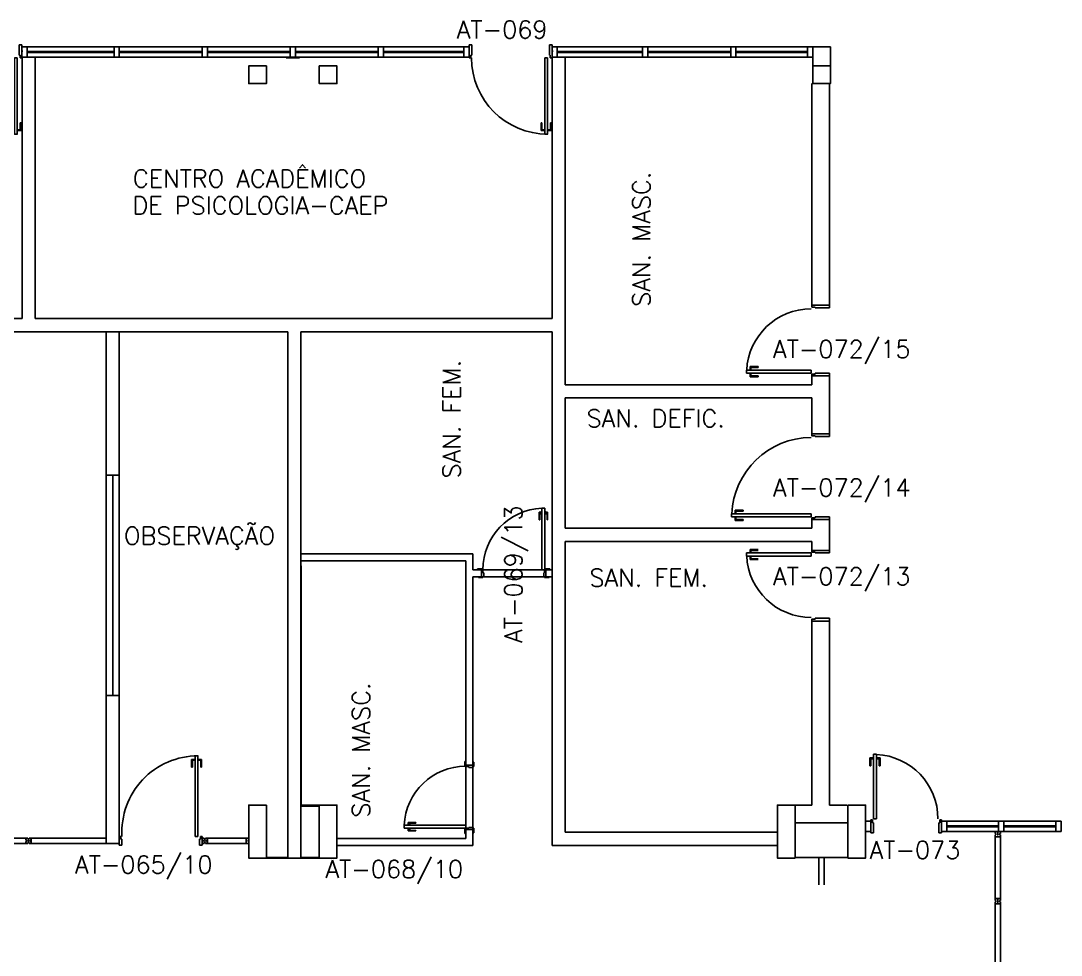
# Model space of a CAD drawing. Header units: millimetres. Extents: x 2860 to 3104, y 1039 to 1134.
# Drawn here: x 2936.12 to 2947.93, y 1060.27 to 1070.88 of the extents above; entities that cross this region are included whole.
import ezdxf

# ---------------------------------------------------------------- set-up
doc = ezdxf.new("R2010")
doc.units = ezdxf.units.MM
for name, color, linetype in [('ALV', 2, 'Continuous'), ('DIV', 2, 'Continuous'), ('ESQ', 2, 'Continuous'), ('ESTR', 3, 'Continuous'), ('MARCO', 2, 'Continuous'), ('PORTA', 2, 'Continuous'), ('SOLEIRA', 1, 'Continuous'), ('TEXTO', 2, 'Continuous'), ('TEXTO-ENDEREÇO', 2, 'Continuous')]:
    doc.layers.add(name, color=color, linetype=linetype)
doc.styles.add('UNB-100', font='simplex.shx', dxfattribs={"height": 0.2})
doc.styles.add('UNB-100-1', font='simplex.shx', dxfattribs={"height": 0.2})

# ---------------------------------------------------------------- blocks, each defined once
blk = doc.blocks.new('PILINT-TTS')
for points in [[(-0.2, 0), (-0.2, -0.2), (0, -0.2), (0, 0)], [(-0.8, 0), (-0.8, -0.2), (-1, -0.2), (-1, 0)], [(-0.8, -8.39), (-0.8, -8.99), (-1, -8.99), (-1, -8.39)]]:
    blk.add_lwpolyline(points, close=True)
blk.add_lwpolyline([(-0.2, -8.99), (0, -8.99), (0, -8.39), (-0.2, -8.39), (-0.2, -8.99)])
blk = doc.blocks.new('PDV2D-TTS')
at = {"layer": 'DIV'}
for p, q in [((0.03, 0.05), (0.06, 0.05)), ((0.03, 0.035), (0.03, 0.05)), ((0.03, -0.035), (0.03, 0.035)), ((0.06, 0.05), (0.06, -0.02)), ((0.941, 0.05), (0.941, -0.02)), ((0.971, 0.05), (0.941, 0.05)), ((0.971, 0.035), (0.971, 0.05)), ((0.971, -0.035), (0.971, 0.035)), ((0.03, -0.05), (0.03, -0.035)), ((0.05, -0.05), (0.03, -0.05)), ((0.05, -0.02), (0.06, -0.02)), ((0.05, -0.02), (0.05, -0.05)), ((0.079, -0.05), (0.109, -0.05)), ((0.079, -0.05), (0.079, -0.965)), ((0.109, -0.05), (0.109, -0.965)), ((0.951, -0.02), (0.941, -0.02)), ((0.951, -0.02), (0.951, -0.05)), ((0.951, -0.05), (0.971, -0.05)), ((0.971, -0.05), (0.971, -0.035)), ((0.109, -0.965), (0.079, -0.965))]:
    blk.add_line(p, q, dxfattribs=at)
at = {"layer": 'DIV', "color": 1}
for p, q in [((0.036, -0.925), (0.036, -0.835)), ((0.046, -0.835), (0.036, -0.835)), ((0.036, -0.925), (0.076, -0.925)), ((0.046, -0.915), (0.046, -0.835)), ((0.046, -0.915), (0.076, -0.915)), ((0.141, -0.915), (0.111, -0.915)), ((0.151, -0.925), (0.111, -0.925)), ((0.141, -0.915), (0.141, -0.835)), ((0.141, -0.835), (0.151, -0.835)), ((0.151, -0.925), (0.151, -0.835))]:
    blk.add_line(p, q, dxfattribs=at)
blk.add_arc((0.076, -0.1), 0.865, 270, 3.3214, dxfattribs=at)
blk = doc.blocks.new('DIVMT-TTS')
for p, q in [((-0.03, 0.03), (-0.03, 0.006)), ((-0.008, 0.03), (-0.03, 0.03)), ((-0.0185, 0.006), (-0.03, 0.006)), ((-0.0185, -0.006), (-0.0185, 0.006)), ((-0.008, 0.03), (-0.008, 0.02)), ((-0.008, 0.02), (0.008, 0.02)), ((-0.0051, 0), (0.0051, 0)), ((0.0051, 0), (-0.0051, 0)), ((-0.0051, 0), (0.0051, 0)), ((0, -0.0051), (0, 0.0051)), ((0, 0.0051), (0, -0.0051)), ((0.008, 0.03), (0.008, 0.02)), ((0.008, 0.03), (0.03, 0.03)), ((0.0205, 0.006), (0.03, 0.006)), ((0.0205, -0.006), (0.0205, 0.006)), ((0.0205, 0.006), (0.0205, -0.006)), ((0.0205, 0.006), (0.03, 0.006)), ((0.97, 0.03), (0.03, 0.03)), ((0.03, 0.006), (0.03, 0.03)), ((0.03, -0.03), (0.03, 0.03)), ((0.03, -0.005), (0.03, 0.005)), ((0.97, -0.03), (0.97, 0.03)), ((0.97, 0.03), (0.97, 0.009)), ((0.97, 0.009), (0.97, 0.027)), ((0.9795, 0.006), (0.97, 0.006)), ((0.97, -0.005), (0.97, 0.005)), ((0.9795, 0.006), (0.9795, -0.006)), ((1.0051, 0), (0.9949, 0)), ((1, 0.0051), (1, -0.0051)), ((-0.0185, -0.006), (-0.03, -0.006)), ((-0.03, -0.03), (-0.03, -0.006)), ((-0.008, -0.03), (-0.03, -0.03)), ((-0.008, -0.03), (-0.008, -0.02)), ((-0.008, -0.02), (0.008, -0.02)), ((0.008, -0.03), (0.008, -0.02)), ((0.008, -0.03), (0.03, -0.03)), ((0.0205, -0.006), (0.03, -0.006)), ((0.0205, -0.006), (0.03, -0.006)), ((0.03, -0.006), (0.03, -0.03)), ((0.97, -0.03), (0.03, -0.03)), ((0.9795, -0.006), (0.97, -0.006)), ((0.97, -0.009), (0.97, -0.027))]:
    blk.add_line(p, q)
blk = doc.blocks.new('PE80-TTS')
for p, q in [((0.075, 0), (-0.075, 0)), ((-0.075, -0.03), (-0.075, 0)), ((0.075, 0), (0.075, -0.02)), ((0.777, 0.01), (0.687, 0.01)), ((0.687, 0), (0.687, 0.01)), ((0.777, 0.01), (0.777, -0.03)), ((0.04, -0.03), (-0.075, -0.03)), ((0.075, -0.02), (0.04, -0.02)), ((0.04, -0.03), (0.04, -0.02)), ((0.085, -0.03), (0.817, -0.03)), ((0.085, -0.03), (0.085, -0.065)), ((0.085, -0.065), (0.817, -0.065)), ((0.767, 0), (0.687, 0)), ((0.767, -0.095), (0.687, -0.095)), ((0.687, -0.095), (0.687, -0.105)), ((0.777, -0.105), (0.687, -0.105)), ((0.767, 0), (0.767, -0.03)), ((0.767, -0.095), (0.767, -0.065)), ((0.777, -0.105), (0.777, -0.065)), ((0.817, -0.065), (0.817, -0.03)), ((0.04, -0.771), (-0.075, -0.771)), ((-0.075, -0.771), (-0.075, -0.801)), ((0.075, -0.801), (-0.075, -0.801)), ((0.075, -0.802), (-0.075, -0.802)), ((0.04, -0.771), (0.04, -0.781)), ((0.075, -0.781), (0.04, -0.781)), ((0.075, -0.801), (0.075, -0.781))]:
    blk.add_line(p, q)
at = {"color": 1}
blk.add_arc((0.085, -0.03), 0.731, 270, 357.3429, dxfattribs=at)
blk = doc.blocks.new('PDV1E-TTS')
at = {"layer": 'DIV'}
for p, q in [((-0.94, 0.075), (-0.91, 0.075)), ((-0.94, 0.06), (-0.94, 0.075)), ((-0.94, -0.06), (-0.94, 0.06)), ((-0.91, 0.075), (-0.91, -0.045)), ((0, 0.075), (-0.03, 0.075)), ((-0.03, 0.075), (-0.03, -0.045)), ((0, 0.06), (0, 0.075)), ((0, -0.06), (0, 0.06)), ((0, 0), (0.012, 0)), ((-0.94, -0.075), (-0.94, -0.06)), ((-0.92, -0.075), (-0.94, -0.075)), ((-0.92, -0.045), (-0.92, -0.075)), ((-0.92, -0.045), (-0.91, -0.045)), ((-0.082, -0.075), (-0.082, -0.94)), ((-0.052, -0.075), (-0.082, -0.075)), ((-0.052, -0.075), (-0.052, -0.94)), ((-0.02, -0.045), (-0.03, -0.045)), ((-0.02, -0.045), (-0.02, -0.075)), ((-0.02, -0.075), (0, -0.075)), ((0, -0.075), (0, -0.06)), ((-0.114, -0.81), (-0.124, -0.81)), ((-0.124, -0.9), (-0.124, -0.81)), ((-0.114, -0.89), (-0.114, -0.81)), ((-0.019, -0.81), (-0.009, -0.81)), ((-0.019, -0.89), (-0.019, -0.81)), ((-0.009, -0.9), (-0.009, -0.81)), ((-0.124, -0.9), (-0.084, -0.9)), ((-0.114, -0.89), (-0.084, -0.89)), ((-0.082, -0.94), (-0.052, -0.94)), ((-0.019, -0.89), (-0.049, -0.89)), ((-0.009, -0.9), (-0.049, -0.9))]:
    blk.add_line(p, q, dxfattribs=at)
blk.add_arc((-0.048, -0.075), 0.865, 180, 270, dxfattribs=at)

msp = doc.modelspace()

# ---------------------------------------------------------------- linework, layer by layer
at = {"layer": 'ALV'}
for p, q in [((2936.134, 1067.496), (2936.134, 1070.462)), ((2936.284, 1070.462), (2936.134, 1070.462)), ((2936.284, 1067.496), (2936.284, 1070.462)), ((2942.15, 1067.496), (2942.15, 1070.462)), ((2942.3, 1070.462), (2942.15, 1070.462)), ((2942.3, 1066.746), (2942.3, 1070.462)), ((2945.099, 1070.164), (2945.099, 1067.648)), ((2945.299, 1070.164), (2945.299, 1067.648)), ((2945.099, 1067.648), (2945.299, 1067.648)), ((2945.299, 1067.648), (2945.099, 1067.648)), ((2945.099, 1067.647), (2945.299, 1067.647)), ((2932.283, 1067.496), (2936.134, 1067.496)), ((2936.284, 1067.496), (2942.15, 1067.496)), ((2936.284, 1067.496), (2942.15, 1067.496)), ((2932.283, 1067.346), (2939.151, 1067.346)), ((2939.15, 1061.374), (2939.15, 1067.346)), ((2939.151, 1061.824), (2939.151, 1067.346)), ((2939.3, 1061.374), (2939.3, 1067.346)), ((2939.3, 1067.346), (2942.15, 1067.346)), ((2942.15, 1061.516), (2942.15, 1067.346)), ((2945.299, 1066.846), (2945.099, 1066.846)), ((2945.099, 1066.846), (2945.299, 1066.846)), ((2945.099, 1066.846), (2945.099, 1066.746)), ((2945.299, 1066.846), (2945.299, 1066.188)), ((2945.099, 1066.746), (2942.3, 1066.746)), ((2945.099, 1066.596), (2942.3, 1066.596)), ((2942.3, 1065.116), (2942.3, 1066.596)), ((2945.099, 1066.596), (2945.099, 1066.188)), ((2945.099, 1066.188), (2945.299, 1066.188)), ((2945.299, 1066.188), (2945.099, 1066.188)), ((2945.099, 1066.187), (2945.299, 1066.187)), ((2945.099, 1065.216), (2945.099, 1065.116)), ((2945.299, 1065.216), (2945.099, 1065.216)), ((2945.099, 1065.216), (2945.299, 1065.216)), ((2945.099, 1065.216), (2945.099, 1065.116)), ((2945.299, 1065.216), (2945.299, 1064.866)), ((2945.099, 1065.116), (2942.3, 1065.116)), ((2945.099, 1064.966), (2942.3, 1064.966)), ((2942.3, 1061.666), (2942.3, 1064.966)), ((2945.099, 1064.966), (2945.099, 1064.866)), ((2945.299, 1064.866), (2945.099, 1064.866)), ((2945.299, 1064.866), (2945.099, 1064.866)), ((2945.099, 1064.866), (2945.299, 1064.866)), ((2939.301, 1061.974), (2939.301, 1064.689)), ((2945.099, 1064.064), (2945.099, 1061.972)), ((2945.299, 1064.064), (2945.099, 1064.064)), ((2945.299, 1064.064), (2945.299, 1061.972)), ((2945.099, 1061.972), (2944.897, 1061.972)), ((2945.299, 1061.972), (2945.495, 1061.972)), ((2944.908, 1061.772), (2945.504, 1061.772)), ((2944.708, 1061.666), (2942.3, 1061.666)), ((2944.708, 1061.516), (2942.15, 1061.516)), ((2939.15, 1061.374), (2939.3, 1061.374))]:
    msp.add_line(p, q, dxfattribs=at)
for points in [[(2937.088, 1061.589), (2937.088, 1067.346)], [(2937.238, 1061.589), (2937.238, 1067.346)], [(2937.088, 1065.718), (2937.238, 1065.718)], [(2937.163, 1065.718), (2937.163, 1063.218)], [(2937.088, 1063.218), (2937.238, 1063.218)], [(2937.088, 1061.599), (2937.088, 1061.539), (2937.237, 1061.539), (2937.238, 1061.589)]]:
    msp.add_lwpolyline(points, dxfattribs=at)
at = {"layer": 'DIV'}
for p, q in [((2939.3, 1064.828), (2941.25, 1064.828)), ((2939.3, 1064.748), (2941.17, 1064.748)), ((2941.17, 1062.426), (2941.17, 1064.748)), ((2941.25, 1064.646), (2941.25, 1064.828)), ((2941.25, 1064.646), (2941.35, 1064.646)), ((2941.35, 1064.646), (2941.35, 1064.566)), ((2942.08, 1064.646), (2942.15, 1064.646)), ((2942.08, 1064.646), (2942.08, 1064.566)), ((2941.35, 1064.566), (2941.25, 1064.566)), ((2941.25, 1062.426), (2941.25, 1064.566)), ((2942.08, 1064.566), (2942.15, 1064.566)), ((2941.17, 1062.426), (2941.25, 1062.426)), ((2939.508, 1061.974), (2939.3, 1061.974)), ((2939.508, 1061.964), (2939.3, 1061.964)), ((2941.17, 1061.596), (2941.17, 1061.696)), ((2941.17, 1061.696), (2941.25, 1061.696)), ((2941.25, 1061.516), (2941.25, 1061.696)), ((2947.178, 1061.652), (2947.178, 1061.674)), ((2947.178, 1061.674), (2947.202, 1061.674)), ((2947.178, 1061.652), (2947.188, 1061.652)), ((2947.188, 1061.652), (2947.188, 1061.636)), ((2947.202, 1061.662), (2947.202, 1061.674)), ((2947.202, 1061.662), (2947.214, 1061.662)), ((2947.214, 1061.662), (2947.214, 1061.674)), ((2947.238, 1061.674), (2947.214, 1061.674)), ((2947.238, 1061.652), (2947.228, 1061.652)), ((2947.228, 1061.652), (2947.228, 1061.636)), ((2947.238, 1061.652), (2947.238, 1061.674)), ((2936.178, 1061.599), (2935.238, 1061.599)), ((2936.178, 1061.539), (2935.238, 1061.539)), ((2936.178, 1061.599), (2936.178, 1061.575)), ((2936.2, 1061.599), (2936.178, 1061.599)), ((2936.189, 1061.575), (2936.178, 1061.575)), ((2936.189, 1061.563), (2936.178, 1061.563)), ((2936.178, 1061.539), (2936.178, 1061.563)), ((2936.2, 1061.539), (2936.178, 1061.539)), ((2936.189, 1061.563), (2936.189, 1061.575)), ((2936.2, 1061.599), (2936.2, 1061.589)), ((2936.2, 1061.589), (2936.216, 1061.589)), ((2936.2, 1061.539), (2936.2, 1061.549)), ((2936.2, 1061.549), (2936.216, 1061.549)), ((2936.203, 1061.569), (2936.213, 1061.569)), ((2936.213, 1061.569), (2936.203, 1061.569)), ((2936.203, 1061.569), (2936.213, 1061.569)), ((2936.208, 1061.564), (2936.208, 1061.574)), ((2936.208, 1061.574), (2936.208, 1061.564)), ((2936.216, 1061.599), (2936.216, 1061.589)), ((2936.216, 1061.599), (2936.238, 1061.599)), ((2936.216, 1061.539), (2936.216, 1061.549)), ((2936.216, 1061.539), (2936.238, 1061.539)), ((2936.228, 1061.575), (2936.238, 1061.575)), ((2936.228, 1061.563), (2936.228, 1061.575)), ((2936.228, 1061.575), (2936.228, 1061.563)), ((2936.228, 1061.575), (2936.238, 1061.575)), ((2936.228, 1061.563), (2936.238, 1061.563)), ((2936.228, 1061.563), (2936.238, 1061.563)), ((2936.238, 1061.599), (2937.088, 1061.599)), ((2936.238, 1061.575), (2936.238, 1061.599)), ((2936.238, 1061.539), (2936.238, 1061.599)), ((2936.238, 1061.564), (2936.238, 1061.574)), ((2936.238, 1061.563), (2936.238, 1061.539)), ((2936.238, 1061.539), (2937.178, 1061.539)), ((2938.178, 1061.599), (2938.178, 1061.575)), ((2938.2, 1061.599), (2938.178, 1061.599)), ((2938.178, 1061.539), (2938.178, 1061.599)), ((2938.178, 1061.599), (2938.178, 1061.578)), ((2938.178, 1061.578), (2938.178, 1061.596)), ((2938.189, 1061.575), (2938.178, 1061.575)), ((2938.187, 1061.575), (2938.178, 1061.575)), ((2938.178, 1061.564), (2938.178, 1061.574)), ((2938.189, 1061.563), (2938.178, 1061.563)), ((2938.178, 1061.539), (2938.178, 1061.563)), ((2938.187, 1061.563), (2938.178, 1061.563)), ((2938.178, 1061.56), (2938.178, 1061.542)), ((2938.2, 1061.539), (2938.178, 1061.539)), ((2938.187, 1061.575), (2938.187, 1061.563)), ((2938.189, 1061.563), (2938.189, 1061.575)), ((2938.2, 1061.599), (2938.2, 1061.589)), ((2938.2, 1061.589), (2938.216, 1061.589)), ((2938.2, 1061.539), (2938.2, 1061.549)), ((2938.2, 1061.549), (2938.216, 1061.549)), ((2938.203, 1061.569), (2938.213, 1061.569)), ((2938.213, 1061.569), (2938.203, 1061.569)), ((2938.203, 1061.569), (2938.213, 1061.569)), ((2938.213, 1061.569), (2938.203, 1061.569)), ((2938.208, 1061.564), (2938.208, 1061.574)), ((2938.208, 1061.574), (2938.208, 1061.564)), ((2938.208, 1061.574), (2938.208, 1061.564)), ((2938.216, 1061.599), (2938.216, 1061.589)), ((2938.216, 1061.599), (2938.238, 1061.599)), ((2938.216, 1061.539), (2938.216, 1061.549)), ((2938.216, 1061.539), (2938.238, 1061.539)), ((2938.228, 1061.575), (2938.238, 1061.575)), ((2938.228, 1061.563), (2938.228, 1061.575)), ((2938.228, 1061.575), (2938.228, 1061.563)), ((2938.228, 1061.575), (2938.238, 1061.575)), ((2938.228, 1061.563), (2938.238, 1061.563)), ((2938.228, 1061.563), (2938.238, 1061.563)), ((2938.238, 1061.575), (2938.238, 1061.599)), ((2938.238, 1061.539), (2938.238, 1061.599)), ((2938.238, 1061.599), (2938.678, 1061.599)), ((2938.238, 1061.564), (2938.238, 1061.574)), ((2938.238, 1061.563), (2938.238, 1061.539)), ((2938.238, 1061.539), (2938.678, 1061.539)), ((2938.678, 1061.599), (2938.678, 1061.578)), ((2938.7, 1061.598), (2938.678, 1061.598)), ((2938.678, 1061.598), (2938.678, 1061.538)), ((2938.678, 1061.577), (2938.678, 1061.595)), ((2938.687, 1061.575), (2938.678, 1061.575)), ((2938.678, 1061.564), (2938.678, 1061.574)), ((2938.687, 1061.574), (2938.678, 1061.574)), ((2938.678, 1061.573), (2938.678, 1061.563)), ((2938.687, 1061.563), (2938.678, 1061.563)), ((2938.687, 1061.562), (2938.678, 1061.562)), ((2938.678, 1061.559), (2938.678, 1061.541)), ((2938.7, 1061.538), (2938.678, 1061.538)), ((2938.685, 1061.574), (2938.681, 1061.574)), ((2938.685, 1061.562), (2938.681, 1061.562)), ((2938.687, 1061.575), (2938.687, 1061.563)), ((2938.687, 1061.562), (2938.687, 1061.574)), ((2938.687, 1061.572), (2938.687, 1061.564)), ((2938.7, 1061.598), (2938.7, 1061.588)), ((2938.708, 1061.588), (2938.7, 1061.588)), ((2938.7, 1061.538), (2938.7, 1061.548)), ((2938.7, 1061.548), (2938.708, 1061.548)), ((2938.713, 1061.568), (2938.702, 1061.568)), ((2938.708, 1061.588), (2938.708, 1061.567)), ((2938.708, 1061.573), (2938.708, 1061.563)), ((2938.708, 1061.567), (2938.708, 1061.548)), ((2939.708, 1061.596), (2941.17, 1061.596)), ((2947.178, 1061.636), (2947.188, 1061.636)), ((2947.178, 1061.636), (2947.178, 1061.614)), ((2947.178, 1060.914), (2947.178, 1061.614)), ((2947.202, 1061.614), (2947.178, 1061.614)), ((2947.178, 1061.614), (2947.238, 1061.614)), ((2947.202, 1061.623), (2947.214, 1061.623)), ((2947.202, 1061.623), (2947.202, 1061.614)), ((2947.214, 1061.623), (2947.202, 1061.623)), ((2947.202, 1061.623), (2947.202, 1061.614)), ((2947.203, 1061.644), (2947.213, 1061.644)), ((2947.213, 1061.644), (2947.203, 1061.644)), ((2947.203, 1061.614), (2947.213, 1061.614)), ((2947.208, 1061.649), (2947.208, 1061.639)), ((2947.208, 1061.639), (2947.208, 1061.649)), ((2947.208, 1061.649), (2947.208, 1061.639)), ((2947.214, 1061.623), (2947.214, 1061.614)), ((2947.214, 1061.623), (2947.214, 1061.614)), ((2947.214, 1061.614), (2947.238, 1061.614)), ((2947.238, 1061.636), (2947.228, 1061.636)), ((2947.238, 1061.636), (2947.238, 1061.614)), ((2947.238, 1060.914), (2947.238, 1061.614)), ((2939.708, 1061.516), (2941.25, 1061.516)), ((2938.908, 1061.38), (2939.15, 1061.38)), ((2938.908, 1061.374), (2939.15, 1061.374)), ((2939.3, 1061.38), (2939.508, 1061.38)), ((2939.3, 1061.374), (2939.508, 1061.374)), ((2944.908, 1061.38), (2945.51, 1061.38)), ((2945.178, 1061.069), (2945.178, 1061.38)), ((2945.238, 1061.069), (2945.238, 1061.38)), ((2947.178, 1060.914), (2947.238, 1060.914)), ((2947.199, 1060.914), (2947.181, 1060.914)), ((2947.202, 1060.905), (2947.202, 1060.914)), ((2947.214, 1060.905), (2947.202, 1060.905)), ((2947.203, 1060.914), (2947.213, 1060.914)), ((2947.213, 1060.884), (2947.203, 1060.884)), ((2947.208, 1060.879), (2947.208, 1060.889)), ((2947.214, 1060.905), (2947.214, 1060.914)), ((2947.217, 1060.914), (2947.235, 1060.914)), ((2947.238, 1060.914), (2947.217, 1060.914))]:
    msp.add_line(p, q, dxfattribs=at)
at = {"layer": 'ESQ'}
for p, q in [((2936.132, 1070.582), (2936.132, 1070.463)), ((2936.192, 1070.582), (2936.132, 1070.582)), ((2936.192, 1070.462), (2936.192, 1070.582)), ((2936.192, 1070.516), (2937.178, 1070.516)), ((2937.178, 1070.582), (2936.193, 1070.582)), ((2937.178, 1070.528), (2936.193, 1070.528)), ((2937.178, 1070.582), (2937.178, 1070.463)), ((2937.238, 1070.582), (2937.178, 1070.582)), ((2937.238, 1070.462), (2937.238, 1070.582)), ((2937.238, 1070.516), (2938.178, 1070.516)), ((2938.178, 1070.582), (2937.239, 1070.582)), ((2938.178, 1070.528), (2937.239, 1070.528)), ((2938.178, 1070.582), (2938.178, 1070.463)), ((2938.238, 1070.582), (2938.178, 1070.582)), ((2938.238, 1070.462), (2938.238, 1070.582)), ((2938.238, 1070.516), (2939.178, 1070.516)), ((2939.178, 1070.582), (2938.239, 1070.582)), ((2939.178, 1070.528), (2938.239, 1070.528)), ((2939.177, 1070.582), (2939.177, 1070.463)), ((2939.237, 1070.582), (2939.177, 1070.582)), ((2939.237, 1070.462), (2939.237, 1070.582)), ((2939.237, 1070.516), (2940.177, 1070.516)), ((2940.177, 1070.582), (2939.238, 1070.582)), ((2940.177, 1070.528), (2939.238, 1070.528)), ((2940.237, 1070.582), (2940.177, 1070.582)), ((2940.177, 1070.582), (2940.177, 1070.463)), ((2940.237, 1070.462), (2940.237, 1070.582)), ((2940.237, 1070.516), (2941.149, 1070.516)), ((2941.149, 1070.582), (2940.238, 1070.582)), ((2941.149, 1070.528), (2940.238, 1070.528)), ((2941.149, 1070.582), (2941.149, 1070.463)), ((2941.209, 1070.582), (2941.149, 1070.582)), ((2941.209, 1070.462), (2941.209, 1070.582)), ((2942.209, 1070.582), (2942.149, 1070.582)), ((2942.149, 1070.582), (2942.149, 1070.463)), ((2943.177, 1070.582), (2942.209, 1070.582)), ((2942.209, 1070.462), (2942.209, 1070.582)), ((2943.177, 1070.528), (2942.209, 1070.528)), ((2942.209, 1070.516), (2943.177, 1070.516)), ((2943.237, 1070.582), (2943.177, 1070.582)), ((2943.177, 1070.582), (2943.177, 1070.463)), ((2943.237, 1070.462), (2943.237, 1070.582)), ((2943.237, 1070.516), (2944.177, 1070.516)), ((2944.177, 1070.582), (2943.238, 1070.582)), ((2944.177, 1070.528), (2943.238, 1070.528)), ((2944.237, 1070.582), (2944.177, 1070.582)), ((2944.177, 1070.582), (2944.177, 1070.463)), ((2944.237, 1070.462), (2944.237, 1070.582)), ((2944.237, 1070.516), (2945.049, 1070.516)), ((2945.049, 1070.582), (2944.238, 1070.582)), ((2945.049, 1070.528), (2944.238, 1070.528)), ((2945.049, 1070.582), (2945.109, 1070.582)), ((2945.049, 1070.462), (2945.049, 1070.582)), ((2945.108, 1070.582), (2945.308, 1070.582)), ((2945.109, 1070.582), (2945.109, 1070.462)), ((2945.308, 1070.582), (2945.308, 1070.364)), ((2936.132, 1070.462), (2936.192, 1070.462)), ((2936.192, 1070.462), (2937.178, 1070.462)), ((2937.178, 1070.462), (2937.238, 1070.462)), ((2937.238, 1070.462), (2938.178, 1070.462)), ((2938.178, 1070.462), (2938.238, 1070.462)), ((2938.238, 1070.462), (2939.178, 1070.462)), ((2939.133, 1070.454), (2939.283, 1070.454)), ((2939.177, 1070.462), (2939.237, 1070.462)), ((2939.237, 1070.462), (2940.177, 1070.462)), ((2940.177, 1070.462), (2940.237, 1070.462)), ((2940.237, 1070.462), (2941.149, 1070.462)), ((2941.149, 1070.462), (2941.209, 1070.462)), ((2942.149, 1070.462), (2942.209, 1070.462)), ((2942.209, 1070.462), (2943.177, 1070.462)), ((2943.177, 1070.462), (2943.237, 1070.462)), ((2943.237, 1070.462), (2944.177, 1070.462)), ((2944.177, 1070.462), (2944.237, 1070.462)), ((2944.237, 1070.462), (2945.049, 1070.462)), ((2945.109, 1070.462), (2945.049, 1070.462)), ((2945.108, 1070.364), (2945.108, 1070.462)), ((2945.708, 1061.794), (2945.708, 1061.674)), ((2945.768, 1061.794), (2945.708, 1061.794)), ((2945.768, 1061.674), (2945.768, 1061.794)), ((2946.629, 1061.794), (2946.569, 1061.794)), ((2946.569, 1061.794), (2946.569, 1061.674)), ((2946.629, 1061.674), (2946.629, 1061.794)), ((2947.218, 1061.794), (2946.63, 1061.794)), ((2947.278, 1061.794), (2947.218, 1061.794)), ((2947.218, 1061.794), (2947.218, 1061.674)), ((2947.278, 1061.674), (2947.278, 1061.794)), ((2947.868, 1061.794), (2947.279, 1061.794)), ((2947.868, 1061.794), (2947.868, 1061.674)), ((2947.928, 1061.794), (2947.868, 1061.794)), ((2947.928, 1061.674), (2947.928, 1061.794)), ((2945.708, 1061.674), (2945.768, 1061.674)), ((2946.569, 1061.674), (2946.629, 1061.674)), ((2946.629, 1061.728), (2947.218, 1061.728)), ((2946.629, 1061.674), (2947.218, 1061.674)), ((2947.218, 1061.74), (2946.63, 1061.74)), ((2947.218, 1061.674), (2947.278, 1061.674)), ((2947.278, 1061.728), (2947.868, 1061.728)), ((2947.278, 1061.674), (2947.868, 1061.674)), ((2947.868, 1061.74), (2947.279, 1061.74)), ((2947.868, 1061.674), (2947.928, 1061.674))]:
    msp.add_line(p, q, dxfattribs=at)
at = {"layer": 'ESTR', "color": 3}
for points in [[(2945.108, 1070.364), (2945.108, 1070.164), (2945.308, 1070.164), (2945.308, 1070.364)], [(2944.908, 1061.974), (2944.908, 1061.374), (2944.708, 1061.374), (2944.708, 1061.974)]]:
    msp.add_lwpolyline(points, close=True, dxfattribs=at)
msp.add_lwpolyline([(2945.508, 1061.374), (2945.708, 1061.374), (2945.708, 1061.974), (2945.508, 1061.974), (2945.508, 1061.373)], dxfattribs=at)
at = {"layer": 'MARCO'}
for p, q in [((2941.305, 1064.656), (2941.355, 1064.656)), ((2941.305, 1064.646), (2941.305, 1064.656)), ((2941.35, 1064.646), (2941.355, 1064.646)), ((2941.355, 1064.656), (2941.355, 1064.646)), ((2941.355, 1064.646), (2941.365, 1064.646)), ((2941.365, 1064.646), (2941.365, 1064.611)), ((2941.365, 1064.611), (2941.375, 1064.611)), ((2941.375, 1064.611), (2941.375, 1064.566)), ((2942.055, 1064.611), (2942.055, 1064.566)), ((2942.065, 1064.611), (2942.055, 1064.611)), ((2942.065, 1064.646), (2942.065, 1064.611)), ((2942.075, 1064.646), (2942.065, 1064.646)), ((2942.075, 1064.656), (2942.075, 1064.646)), ((2942.125, 1064.656), (2942.075, 1064.656)), ((2942.08, 1064.646), (2942.075, 1064.646)), ((2942.125, 1064.646), (2942.125, 1064.656)), ((2941.315, 1064.556), (2941.315, 1064.566)), ((2941.365, 1064.556), (2941.315, 1064.556)), ((2941.35, 1064.566), (2941.365, 1064.566)), ((2941.365, 1064.566), (2941.365, 1064.556)), ((2941.375, 1064.566), (2941.365, 1064.566)), ((2942.055, 1064.566), (2942.065, 1064.566)), ((2942.08, 1064.566), (2942.065, 1064.566)), ((2942.065, 1064.566), (2942.065, 1064.556)), ((2942.065, 1064.556), (2942.115, 1064.556)), ((2942.115, 1064.556), (2942.115, 1064.566)), ((2941.16, 1062.471), (2941.16, 1062.421)), ((2941.17, 1062.471), (2941.16, 1062.471)), ((2941.16, 1062.421), (2941.17, 1062.421)), ((2941.17, 1062.426), (2941.17, 1062.421)), ((2941.17, 1062.421), (2941.17, 1062.411)), ((2941.17, 1062.411), (2941.205, 1062.411)), ((2941.205, 1062.411), (2941.205, 1062.401)), ((2941.205, 1062.401), (2941.25, 1062.401)), ((2941.26, 1062.461), (2941.25, 1062.461)), ((2941.25, 1062.426), (2941.25, 1062.411)), ((2941.25, 1062.411), (2941.26, 1062.411)), ((2941.25, 1062.401), (2941.25, 1062.411)), ((2941.26, 1062.411), (2941.26, 1062.461)), ((2941.16, 1061.701), (2941.17, 1061.701)), ((2941.16, 1061.651), (2941.16, 1061.701)), ((2941.17, 1061.651), (2941.16, 1061.651)), ((2941.17, 1061.711), (2941.205, 1061.711)), ((2941.17, 1061.701), (2941.17, 1061.711)), ((2941.17, 1061.696), (2941.17, 1061.701)), ((2941.205, 1061.721), (2941.25, 1061.721)), ((2941.205, 1061.711), (2941.205, 1061.721)), ((2941.25, 1061.721), (2941.25, 1061.711)), ((2941.25, 1061.696), (2941.25, 1061.711)), ((2941.25, 1061.711), (2941.26, 1061.711)), ((2941.26, 1061.661), (2941.25, 1061.661)), ((2941.26, 1061.711), (2941.26, 1061.661))]:
    msp.add_line(p, q, dxfattribs=at)
at = {"layer": 'PORTA'}
for p, q in [((2945.099, 1067.647), (2945.099, 1067.627)), ((2945.099, 1067.627), (2945.134, 1067.627)), ((2945.134, 1067.617), (2945.134, 1067.627)), ((2945.134, 1067.617), (2945.299, 1067.617)), ((2945.299, 1067.617), (2945.299, 1067.647)), ((2944.357, 1066.911), (2944.357, 1066.876)), ((2945.089, 1066.911), (2944.357, 1066.911)), ((2945.089, 1066.876), (2944.357, 1066.876)), ((2944.397, 1066.951), (2944.397, 1066.911)), ((2944.397, 1066.951), (2944.487, 1066.951)), ((2944.397, 1066.836), (2944.397, 1066.876)), ((2944.407, 1066.941), (2944.407, 1066.911)), ((2944.407, 1066.941), (2944.487, 1066.941)), ((2944.407, 1066.846), (2944.407, 1066.876)), ((2944.407, 1066.846), (2944.487, 1066.846)), ((2944.487, 1066.941), (2944.487, 1066.951)), ((2944.487, 1066.846), (2944.487, 1066.836)), ((2945.089, 1066.876), (2945.089, 1066.911)), ((2945.099, 1066.846), (2945.099, 1066.866)), ((2945.099, 1066.866), (2945.134, 1066.866)), ((2945.134, 1066.876), (2945.299, 1066.876)), ((2945.134, 1066.876), (2945.134, 1066.866)), ((2945.299, 1066.876), (2945.299, 1066.846)), ((2944.397, 1066.836), (2944.487, 1066.836)), ((2945.099, 1066.187), (2945.099, 1066.167)), ((2945.099, 1066.167), (2945.134, 1066.167)), ((2945.134, 1066.157), (2945.134, 1066.167)), ((2945.134, 1066.157), (2945.299, 1066.157)), ((2945.299, 1066.157), (2945.299, 1066.187)), ((2942.034, 1065.346), (2942.069, 1065.346)), ((2942.034, 1065.346), (2942.034, 1064.646)), ((2942.069, 1065.346), (2942.069, 1064.646)), ((2944.227, 1065.321), (2944.227, 1065.281)), ((2944.227, 1065.321), (2944.317, 1065.321)), ((2944.237, 1065.311), (2944.237, 1065.281)), ((2944.237, 1065.311), (2944.317, 1065.311)), ((2944.317, 1065.311), (2944.317, 1065.321)), ((2942.004, 1065.301), (2942.031, 1065.301)), ((2942.004, 1065.301), (2942.004, 1065.211)), ((2942.004, 1065.211), (2942.009, 1065.211)), ((2942.009, 1065.301), (2942.009, 1065.211)), ((2942.009, 1065.281), (2942.031, 1065.281)), ((2942.031, 1065.309), (2942.031, 1065.274)), ((2942.031, 1065.309), (2942.034, 1065.309)), ((2942.031, 1065.274), (2942.034, 1065.274)), ((2942.072, 1065.309), (2942.069, 1065.309)), ((2942.072, 1065.274), (2942.069, 1065.274)), ((2942.072, 1065.309), (2942.072, 1065.274)), ((2942.099, 1065.301), (2942.072, 1065.301)), ((2942.094, 1065.281), (2942.072, 1065.281)), ((2942.094, 1065.301), (2942.094, 1065.211)), ((2942.099, 1065.211), (2942.094, 1065.211)), ((2942.099, 1065.301), (2942.099, 1065.211)), ((2944.187, 1065.281), (2944.187, 1065.246)), ((2945.089, 1065.281), (2944.187, 1065.281)), ((2945.089, 1065.246), (2944.187, 1065.246)), ((2944.227, 1065.206), (2944.227, 1065.246)), ((2944.227, 1065.206), (2944.317, 1065.206)), ((2944.237, 1065.216), (2944.237, 1065.246)), ((2944.237, 1065.216), (2944.317, 1065.216)), ((2944.317, 1065.216), (2944.317, 1065.206)), ((2945.089, 1065.246), (2945.089, 1065.281)), ((2945.099, 1065.216), (2945.099, 1065.236)), ((2945.099, 1065.236), (2945.134, 1065.236)), ((2945.134, 1065.246), (2945.299, 1065.246)), ((2945.134, 1065.246), (2945.134, 1065.236)), ((2945.299, 1065.246), (2945.299, 1065.216)), ((2944.397, 1064.876), (2944.397, 1064.836)), ((2944.397, 1064.876), (2944.487, 1064.876)), ((2944.407, 1064.866), (2944.407, 1064.836)), ((2944.407, 1064.866), (2944.487, 1064.866)), ((2945.099, 1064.866), (2945.099, 1064.846)), ((2945.099, 1064.846), (2945.134, 1064.846)), ((2945.134, 1064.836), (2945.134, 1064.846)), ((2945.299, 1064.836), (2945.299, 1064.866)), ((2945.089, 1064.836), (2944.357, 1064.836)), ((2944.357, 1064.801), (2944.357, 1064.836)), ((2945.089, 1064.801), (2944.357, 1064.801)), ((2944.397, 1064.761), (2944.397, 1064.801)), ((2944.397, 1064.761), (2944.487, 1064.761)), ((2944.407, 1064.771), (2944.407, 1064.801)), ((2944.407, 1064.771), (2944.487, 1064.771)), ((2945.089, 1064.836), (2945.089, 1064.801)), ((2945.134, 1064.836), (2945.299, 1064.836)), ((2942.034, 1064.646), (2942.069, 1064.646)), ((2945.099, 1064.085), (2945.134, 1064.085)), ((2945.099, 1064.065), (2945.099, 1064.085)), ((2945.134, 1064.095), (2945.299, 1064.095)), ((2945.134, 1064.095), (2945.134, 1064.085)), ((2945.299, 1064.095), (2945.299, 1064.065)), ((2940.515, 1061.776), (2940.515, 1061.749)), ((2940.515, 1061.776), (2940.605, 1061.776)), ((2940.515, 1061.771), (2940.605, 1061.771)), ((2940.535, 1061.771), (2940.535, 1061.749)), ((2940.605, 1061.776), (2940.605, 1061.771)), ((2940.47, 1061.746), (2940.47, 1061.711)), ((2940.47, 1061.746), (2941.17, 1061.746)), ((2940.47, 1061.711), (2941.17, 1061.711)), ((2940.508, 1061.749), (2940.543, 1061.749)), ((2940.508, 1061.749), (2940.508, 1061.746)), ((2940.508, 1061.708), (2940.508, 1061.711)), ((2940.508, 1061.708), (2940.543, 1061.708)), ((2940.515, 1061.681), (2940.515, 1061.708)), ((2940.515, 1061.686), (2940.605, 1061.686)), ((2940.515, 1061.681), (2940.605, 1061.681)), ((2940.535, 1061.686), (2940.535, 1061.708)), ((2940.543, 1061.749), (2940.543, 1061.746)), ((2940.543, 1061.708), (2940.543, 1061.711)), ((2940.605, 1061.681), (2940.605, 1061.686)), ((2941.17, 1061.711), (2941.17, 1061.746))]:
    msp.add_line(p, q, dxfattribs=at)
for centre, radius, start, end in [((2945.089, 1066.876), 0.731, 90, 177.3429), ((2945.098, 1065.237), 0.911, 90.5701, 177.2837), ((2945.089, 1064.836), 0.731, 182.6571, 270)]:
    msp.add_arc(centre, radius, start, end, dxfattribs=at)
at = {"layer": 'PORTA', "color": 1}
for centre, start, end in [((2942.064, 1064.646), 92.4563, 180), ((2941.17, 1061.716), 90, 177.5437)]:
    msp.add_arc(centre, 0.7, start, end, dxfattribs=at)
at = {"layer": 'SOLEIRA'}
for p, q in [((2941.365, 1064.646), (2942.075, 1064.646)), ((2941.375, 1064.566), (2942.055, 1064.566)), ((2941.17, 1061.746), (2941.17, 1062.421)), ((2941.25, 1061.721), (2941.25, 1062.401)), ((2941.251, 1061.646), (2941.251, 1062.399))]:
    msp.add_line(p, q, dxfattribs=at)

# ---------------------------------------------------------------- block references
at = {"layer": 'DIV'}
for p in [(2936.132, 1070.53), (2942.149, 1070.53)]:
    msp.add_blockref('PDV1E-TTS', p, dxfattribs=at)
for name, p, rotation in [('PDV2D-TTS', (2938.208, 1061.569), 180), ('DIVMT-TTS', (2947.208, 1060.884), 270)]:
    msp.add_blockref(name, p, dxfattribs=dict(at, rotation=rotation))
at = {"layer": 'ESQ', "rotation": 90.00000000000001}
msp.add_blockref('PE80-TTS', (2945.768, 1061.734), dxfattribs=at)
at = {"layer": 'ESTR', "color": 9}
msp.add_blockref('PILINT-TTS', (2939.708, 1070.364), dxfattribs=at)
msp.add_blockref('PILINT-TTS', (2939.708, 1070.364), dxfattribs=at)
msp.add_blockref('PILINT-TTS', (2939.708, 1070.364), dxfattribs=at)

# ---------------------------------------------------------------- texts
at = {"layer": 'TEXTO', "style": 'UNB-100'}
for s, p in [('CENTRO ACADÊMICO', (2937.392, 1068.985)), ('DE PSICOLOGIA-CAEP', (2937.387, 1068.681)), ('OBSERVAÇÃO', (2937.291, 1064.931)), ('SAN. FEM.', (2942.574, 1064.455))]:
    msp.add_text(s, height=0.2, dxfattribs=at).set_placement(p)
for s, rotation, p in [('SAN. MASC.', 90, (2943.264, 1067.63)), ('SAN. FEM.', 90, (2941.109, 1065.682)), ('SAN. DEFIC.', 360, (2942.542, 1066.264)), ('SAN. MASC.', 90, (2940.082, 1061.832))]:
    msp.add_text(s, height=0.2, rotation=rotation, dxfattribs=at).set_placement(p)
at = {"layer": 'TEXTO-ENDEREÇO', "style": 'UNB-100-1'}
for s, p in [('AT-069', (2941.069, 1070.676)), ('AT-072/15', (2944.658, 1067.05)), ('AT-072/14', (2944.658, 1065.478)), ('AT-072/13', (2944.658, 1064.471)), ('AT-073', (2945.755, 1061.366)), ('AT-065/10', (2936.736, 1061.199)), ('AT-068/10', (2939.579, 1061.148))]:
    msp.add_text(s, height=0.2, dxfattribs=at).set_placement(p)
msp.add_text('AT-069/13', height=0.2, rotation=90, dxfattribs=at).set_placement((2941.811, 1063.816))

doc.saveas('drawing.dxf')
